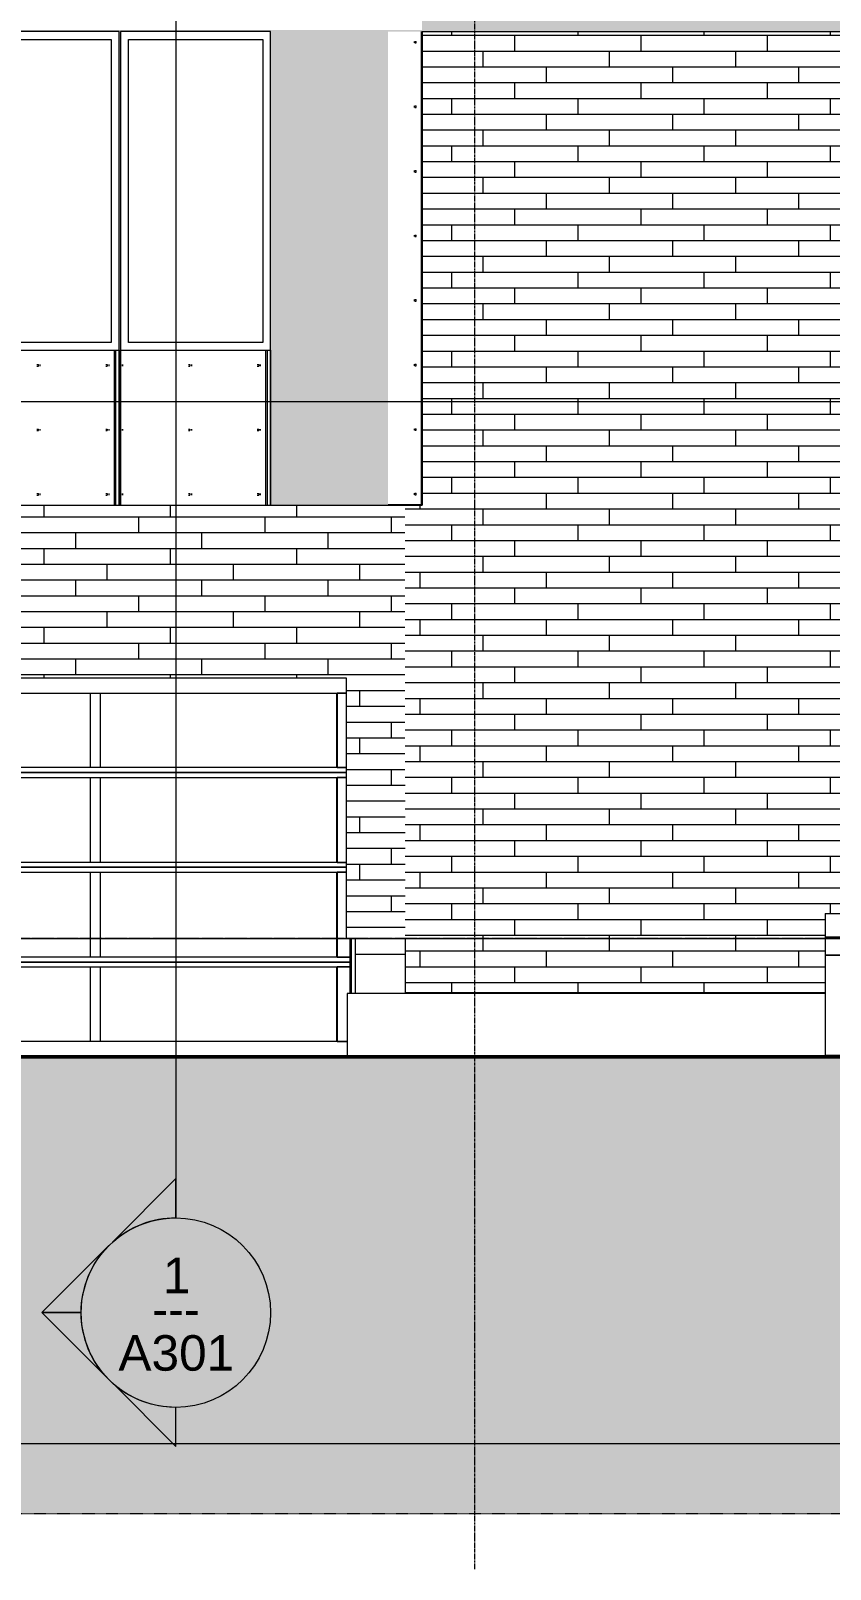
# Model space of a CAD drawing. Header units: inches. Extents: x 1747 to 7619, y -160 to 618.
# Drawn here: x 5556.5 to 5759.1, y -159.8 to 229.9 of the extents above; entities that cross this region are included whole.
import ezdxf

# ---------------------------------------------------------------- set-up
doc = ezdxf.new("R2010")
doc.units = ezdxf.units.IN
doc.header["$MEASUREMENT"] = 0
doc.linetypes.add('Aligning Line 1_8_', pattern=[0.25, 0.125, -0.125])
doc.linetypes.add('Grid Line 1_2_', pattern=[0.8749999999999999, 0.4999999999999999, -0.125, 0.125, -0.125])
for name, color, linetype, lineweight in [('0-4', 10, 'Continuous', 5), ('A-CLNG', 13, 'Continuous', 13), ('A-DOOR', 31, 'Continuous', 13), ('A-FLOR', 192, 'Continuous', 13), ('A-FLOR-LEVL-1', 51, 'Grid Line 1_2_', 9), ('A-GLAZ', 151, 'Continuous', 13), ('A-GLAZ-1', 151, 'Continuous', 9), ('A-WALL', 113, 'Continuous', 13), ('A-WALL-PATT-1', 111, 'Continuous', 9), ('C-TOPO', 7, 'Continuous', 9), ('C-TOPO-1', 250, 'Continuous', 50), ('E-LITE-EQPM', 33, 'Continuous', 9), ('G-ANNO-SYMB', 111, 'Aligning Line 1_8_', 9), ('G-ANNO-SYMB-2', 147, 'Aligning Line 1_8_', 9), ('G-ANNO-SYMB-3', 111, 'Continuous', 9), ('S-FNDN', 32, 'Continuous', 13), ('S-GRID-1', 1, 'Grid Line 1_2_', 9)]:
    doc.layers.add(name, color=color, linetype=linetype, lineweight=lineweight)
doc.styles.add('Arial', font='arial.ttf', dxfattribs={"height": 8.999999999999991})
doc.styles.add('Century Gothic', font='ufonts.com_century-gothic.ttf', dxfattribs={"height": 8.999999999999991})
pattern_1 = [(0, (7193.199735217579, 112.304), (-38.4, 120.375), [0.392, -38.007]), (0, (7193.199735217579, 112.696), (-38.4, 120.375), [0.392, -38.007]), (0, (7193.199735217579, 128.661), (-38.4, 120.375), [0.392, -38.007]), (0, (7193.199735217579, 129.053), (-38.4, 120.375), [0.392, -38.007]), (0, (7193.199735217579, 145.018), (-38.4, 120.375), [0.392, -38.007]), (0, (7193.199735217579, 145.411), (-38.4, 120.375), [0.392, -38.007]), (0, (7193.199735217579, 161.375), (-38.4, 120.375), [0.392, -38.007]), (0, (7193.199735217579, 161.768), (-38.4, 120.375), [0.392, -38.007]), (0, (7193.199735217579, 177.732), (-38.4, 120.375), [0.392, -38.007]), (0, (7193.199735217579, 178.125), (-38.4, 120.375), [0.392, -38.007]), (0, (7193.199735217579, 194.089), (-38.4, 120.375), [0.392, -38.007]), (0, (7193.199735217579, 194.482), (-38.4, 120.375), [0.392, -38.007]), (0, (7193.199735217579, 210.447), (-38.4, 120.375), [0.392, -38.007]), (0, (7193.199735217579, 210.839), (-38.4, 120.375), [0.392, -38.007]), (0, (7193.199735217579, 226.804), (-38.4, 120.375), [0.392, -38.007]), (0, (7193.199735217579, 227.196), (-38.4, 120.375), [0.392, -38.007]), (0, (7210.649735217579, 112.304), (-38.4, 120.375), [0.392, -38.007]), (0, (7210.649735217579, 112.696), (-38.4, 120.375), [0.392, -38.007]), (0, (7210.649735217579, 128.661), (-38.4, 120.375), [0.392, -38.007]), (0, (7210.649735217579, 129.053), (-38.4, 120.375), [0.392, -38.007]), (0, (7210.649735217579, 145.018), (-38.4, 120.375), [0.392, -38.007]), (0, (7210.649735217579, 145.411), (-38.4, 120.375), [0.392, -38.007]), (0, (7210.649735217579, 161.375), (-38.4, 120.375), [0.392, -38.007]), (0, (7210.649735217579, 161.768), (-38.4, 120.375), [0.392, -38.007]), (0, (7210.649735217579, 177.732), (-38.4, 120.375), [0.392, -38.007]), (0, (7210.649735217579, 178.125), (-38.4, 120.375), [0.392, -38.007]), (0, (7210.649735217579, 194.089), (-38.4, 120.375), [0.392, -38.007]), (0, (7210.649735217579, 194.482), (-38.4, 120.375), [0.392, -38.007]), (0, (7210.649735217579, 210.447), (-38.4, 120.375), [0.392, -38.007]), (0, (7210.649735217579, 210.839), (-38.4, 120.375), [0.392, -38.007]), (0, (7210.649735217579, 226.804), (-38.4, 120.375), [0.392, -38.007]), (0, (7210.649735217579, 227.196), (-38.4, 120.375), [0.392, -38.007]), (0, (7228.099735217578, 112.304), (-38.4, 120.375), [0.392, -38.007]), (0, (7228.099735217578, 112.696), (-38.4, 120.375), [0.392, -38.007]), (0, (7228.099735217578, 128.661), (-38.4, 120.375), [0.392, -38.007]), (0, (7228.099735217578, 129.053), (-38.4, 120.375), [0.392, -38.007]), (0, (7228.099735217578, 145.018), (-38.4, 120.375), [0.392, -38.007]), (0, (7228.099735217578, 145.411), (-38.4, 120.375), [0.392, -38.007]), (0, (7228.099735217578, 161.375), (-38.4, 120.375), [0.392, -38.007]), (0, (7228.099735217578, 161.768), (-38.4, 120.375), [0.392, -38.007]), (0, (7228.099735217578, 177.732), (-38.4, 120.375), [0.392, -38.007]), (0, (7228.099735217578, 178.125), (-38.4, 120.375), [0.392, -38.007]), (0, (7228.099735217578, 194.089), (-38.4, 120.375), [0.392, -38.007]), (0, (7228.099735217578, 194.482), (-38.4, 120.375), [0.392, -38.007]), (0, (7228.099735217578, 210.447), (-38.4, 120.375), [0.392, -38.007]), (0, (7228.099735217578, 210.839), (-38.4, 120.375), [0.392, -38.007]), (0, (7228.099735217578, 226.804), (-38.4, 120.375), [0.392, -38.007]), (0, (7228.099735217578, 227.196), (-38.4, 120.375), [0.392, -38.007]), (90, (7191.458735217579, 109.75), (-38.4, 2.351321854362918e-15), [120, -0.375]), (90, (7191.833735217579, 109.75), (-38.4, 2.351321854362918e-15), [120, -0.375]), (90, (7193.199735217579, 112.304), (-38.4, 2.351321854362918e-15), [0.392, -119.982]), (90, (7193.199735217579, 128.661), (-38.4, 2.351321854362918e-15), [0.392, -119.982]), (90, (7193.199735217579, 145.018), (-38.4, 2.351321854362918e-15), [0.392, -119.982]), (90, (7193.199735217579, 161.375), (-38.4, 2.351321854362918e-15), [0.392, -119.982]), (90, (7193.199735217579, 177.732), (-38.4, 2.351321854362918e-15), [0.392, -119.982]), (90, (7193.199735217579, 194.089), (-38.4, 2.351321854362918e-15), [0.392, -119.982]), (90, (7193.199735217579, 210.447), (-38.4, 2.351321854362918e-15), [0.392, -119.982]), (90, (7193.199735217579, 226.804), (-38.4, 2.351321854362918e-15), [0.392, -119.982]), (90, (7193.592735217579, 112.304), (-38.4, 2.351321854362918e-15), [0.392, -119.982]), (90, (7193.592735217579, 128.661), (-38.4, 2.351321854362918e-15), [0.392, -119.982]), (90, (7193.592735217579, 145.018), (-38.4, 2.351321854362918e-15), [0.392, -119.982]), (90, (7193.592735217579, 161.375), (-38.4, 2.351321854362918e-15), [0.392, -119.982]), (90, (7193.592735217579, 177.732), (-38.4, 2.351321854362918e-15), [0.392, -119.982]), (90, (7193.592735217579, 194.089), (-38.4, 2.351321854362918e-15), [0.392, -119.982]), (90, (7193.592735217579, 210.447), (-38.4, 2.351321854362918e-15), [0.392, -119.982]), (90, (7193.592735217579, 226.804), (-38.4, 2.351321854362918e-15), [0.392, -119.982]), (90, (7210.649735217579, 112.304), (-38.4, 2.351321854362918e-15), [0.392, -119.982]), (90, (7210.649735217579, 128.661), (-38.4, 2.351321854362918e-15), [0.392, -119.982]), (90, (7210.649735217579, 145.018), (-38.4, 2.351321854362918e-15), [0.392, -119.982]), (90, (7210.649735217579, 161.375), (-38.4, 2.351321854362918e-15), [0.392, -119.982]), (90, (7210.649735217579, 177.732), (-38.4, 2.351321854362918e-15), [0.392, -119.982]), (90, (7210.649735217579, 194.089), (-38.4, 2.351321854362918e-15), [0.392, -119.982]), (90, (7210.649735217579, 210.447), (-38.4, 2.351321854362918e-15), [0.392, -119.982]), (90, (7210.649735217579, 226.804), (-38.4, 2.351321854362918e-15), [0.392, -119.982]), (90, (7211.042735217578, 112.304), (-38.4, 2.351321854362918e-15), [0.392, -119.982]), (90, (7211.042735217578, 128.661), (-38.4, 2.351321854362918e-15), [0.392, -119.982]), (90, (7211.042735217578, 145.018), (-38.4, 2.351321854362918e-15), [0.392, -119.982]), (90, (7211.042735217578, 161.375), (-38.4, 2.351321854362918e-15), [0.392, -119.982]), (90, (7211.042735217578, 177.732), (-38.4, 2.351321854362918e-15), [0.392, -119.982]), (90, (7211.042735217578, 194.089), (-38.4, 2.351321854362918e-15), [0.392, -119.982]), (90, (7211.042735217578, 210.447), (-38.4, 2.351321854362918e-15), [0.392, -119.982]), (90, (7211.042735217578, 226.804), (-38.4, 2.351321854362918e-15), [0.392, -119.982]), (90, (7228.099735217578, 112.304), (-38.4, 2.351321854362918e-15), [0.392, -119.982]), (90, (7228.099735217578, 128.661), (-38.4, 2.351321854362918e-15), [0.392, -119.982]), (90, (7228.099735217578, 145.018), (-38.4, 2.351321854362918e-15), [0.392, -119.982]), (90, (7228.099735217578, 161.375), (-38.4, 2.351321854362918e-15), [0.392, -119.982]), (90, (7228.099735217578, 177.732), (-38.4, 2.351321854362918e-15), [0.392, -119.982]), (90, (7228.099735217578, 194.089), (-38.4, 2.351321854362918e-15), [0.392, -119.982]), (90, (7228.099735217578, 210.447), (-38.4, 2.351321854362918e-15), [0.392, -119.982]), (90, (7228.099735217578, 226.804), (-38.4, 2.351321854362918e-15), [0.392, -119.982]), (90, (7228.492735217578, 112.304), (-38.4, 2.351321854362918e-15), [0.392, -119.982]), (90, (7228.492735217578, 128.661), (-38.4, 2.351321854362918e-15), [0.392, -119.982]), (90, (7228.492735217578, 145.018), (-38.4, 2.351321854362918e-15), [0.392, -119.982]), (90, (7228.492735217578, 161.375), (-38.4, 2.351321854362918e-15), [0.392, -119.982]), (90, (7228.492735217578, 177.732), (-38.4, 2.351321854362918e-15), [0.392, -119.982]), (90, (7228.492735217578, 194.089), (-38.4, 2.351321854362918e-15), [0.392, -119.982]), (90, (7228.492735217578, 210.447), (-38.4, 2.351321854362918e-15), [0.392, -119.982]), (90, (7228.492735217578, 226.804), (-38.4, 2.351321854362918e-15), [0.392, -119.982]), (180, (7229.858735217578, 109.375), (-38.39999999999998, 120.375), [38.025, -0.375]), (180, (7229.858735217578, 109.75), (-38.39999999999998, 120.375), [38.025, -0.375])]

# ---------------------------------------------------------------- blocks, each defined once
blk = doc.blocks.new('CTR - 2nd Phase_rvt-2-BUILDING ELEVATION - NORTH')
at = {"layer": 'A-FLOR-LEVL-1'}
for p, q in [((-12558.48130051897, 135.9999999998733), (-9609.49031868943, 135.9999999998932)), ((-12558.48130051897, 0), (-9609.49031868943, 0)), ((-12558.48130051897, -30), (-9609.49031868943, -30)), ((-12558.48130051897, -128), (-9609.49031868943, -128))]:
    blk.add_line(p, q, dxfattribs=at)
blk = doc.blocks.new('CTR  - Topography_rvt-2-BUILDING ELEVATION - NORTH')
at = {"layer": 'C-TOPO'}
h = blk.add_hatch(dxfattribs=at)
h.set_pattern_fill('FP_44', color=256, style=0, pattern_type=2)
h.set_pattern_definition([(0, (12, 0), (24, 24), [24, -24]), (0, (12, 9), (24, 24), [24, -24]), (0, (12, 18), (24, 24), [24, -24]), (90, (15, 21), (-24, 24), [24, -24]), (90, (24, 21), (-24, 24), [24, -24]), (90, (33, 21), (-24, 24), [24, -24])])
h.paths.add_polyline_path([(-11081.58449779738, -145.9079970698573), (-9706.160706436009, -145.9079970698573), (-9706.160706436009, 4.736169178929116), (-9718.023401593191, 4.577014682502976), (-9757.957876130073, 2.291133192276788), (-9768.942452025285, 2.196965618348372), (-9792.274206436008, 0.09335960926193819), (-9800.810288611367, -1.142004064509251), (-9823.145366759049, -1.142004064514367), (-9826.283827800731, -1.517580826568292), (-9893.344252188172, -4.301857918633117), (-9896.520871825944, -5.013830954274794), (-9915.253331974283, -12.60905296567205), (-9950.417943576294, -20.49046721243974), (-9956.60994335542, -23.00106179769477), (-10060.09511346826, -17.5886446050124), (-10091.20641776954, -21.29239574453663), (-10136.72820643601, -22.07187798353402), (-10165.21549019286, -22.67245243392597), (-10281.96487933466, -24.60088612905588), (-10370.75591958813, -26.58891613290211), (-10412.86606299725, -26.71048327905612), (-10450.41084608333, -27.55111038568668), (-10486.94983204871, -27.59909520345422), (-10517.53678747535, -27.23650604497811), (-10524.96134144911, -27.23926980793476), (-10534.89299721585, -27.12153626249016), (-10585.34842131051, -27.5352488954154), (-10642.58937642445, -27.25994412709269), (-10678.14875627488, -26.98436988889466), (-10825.63620643601, -29.97129135009913), (-10890.22133143601, -30), (-12461.79270643601, -30), (-12461.79270643601, -145.9079970698573), (-11083.97670643601, -145.9079970698573)], flags=0)
at = {"layer": 'A-FLOR-LEVL-1'}
for p, q in [((-12558.48130051897, 0), (-9609.49031868943, 0)), ((-12558.48130051897, -128), (-9609.49031868943, -128))]:
    blk.add_line(p, q, dxfattribs=at)
at = {"layer": 'C-TOPO'}
for p, q in [((-11650.60839843634, -30), (-11637.82836913947, -30)), ((-11637.82836913947, -30), (-11549.79125976447, -30)), ((-11549.79125976447, -30), (-11543.52246093634, -30)), ((-11528.02441406134, -30), (-11543.52246093634, -30)), ((-11528.02441406134, -30), (-11517.18383788947, -30)), ((-11517.18383788947, -30), (-11493.25415038947, -30)), ((-11450.54003906135, -30), (-11493.25415038947, -30)), ((-11450.54003906135, -30), (-11369.97802734259, -30))]:
    blk.add_line(p, q, dxfattribs=at)
at = {"layer": 'C-TOPO-1'}
for p, q in [((-11637.82875708202, -30.00000000000011), (-11650.60886656369, -30.00000000000014)), ((-11549.79113814906, -30), (-11637.82875708202, -30.00000000000011)), ((-11543.52273650873, -30), (-11549.79113814906, -30)), ((-11528.02424968037, -30), (-11543.52273650873, -30)), ((-11517.18371518217, -30), (-11528.02424968037, -30)), ((-11493.25420634258, -30), (-11517.18371518217, -30)), ((-11450.54012199762, -30), (-11493.25420634258, -30)), ((-11369.97816538084, -30), (-11450.54012199762, -30))]:
    blk.add_line(p, q, dxfattribs=at)
at = {"layer": 'G-ANNO-SYMB-2'}
blk.add_line((-9742.879260107975, 3.462741797940045e-11), (-12461.792706436, 4.428693897164462e-11), dxfattribs=at)
blk = doc.blocks.new('CTR - 1st Phase - Common Walls_rvt-2-BUILDING ELEVATION - NORTH')
at = {"layer": 'A-FLOR-LEVL-1'}
for p, q in [((-12558.48130051897, 135.9999999998732), (-9609.49031868943, 135.9999999998932)), ((-12558.48130051897, 0), (-9609.49031868943, 0)), ((-12558.48130051897, -30), (-9609.49031868943, -30)), ((-12558.48130051897, -128), (-9609.49031868943, -128))]:
    blk.add_line(p, q, dxfattribs=at)
at = {"layer": 'G-ANNO-SYMB-2'}
blk.add_line((-9706.160706436, 3.449756028732896e-11), (-12461.792706436, 4.428753178746933e-11), dxfattribs=at)
blk = doc.blocks.new('_THE_ WINDOW _ DOOR - Window - 2nd Floor-2113388-BUILDING ELEVATION - NORTH')
at = {"layer": 'A-GLAZ-1'}
h = blk.add_hatch(dxfattribs=at)
h.set_pattern_fill('FP_41', color=256, style=0, pattern_type=2)
h.set_pattern_definition([(0, (-12046.236, 167.179), (-38.4, 120.375), [0.392, -38.007]), (0, (-12046.236, 167.571), (-38.4, 120.375), [0.392, -38.007]), (0, (-12046.236, 183.536), (-38.4, 120.375), [0.392, -38.007]), (0, (-12046.236, 183.928), (-38.4, 120.375), [0.392, -38.007]), (0, (-12046.236, 199.893), (-38.4, 120.375), [0.392, -38.007]), (0, (-12046.236, 200.286), (-38.4, 120.375), [0.392, -38.007]), (0, (-12046.236, 216.25), (-38.4, 120.375), [0.392, -38.007]), (0, (-12046.236, 216.643), (-38.4, 120.375), [0.392, -38.007]), (0, (-12046.236, 232.607), (-38.4, 120.375), [0.392, -38.007]), (0, (-12046.236, 233), (-38.4, 120.375), [0.392, -38.007]), (0, (-12046.236, 248.964), (-38.4, 120.375), [0.392, -38.007]), (0, (-12046.236, 249.357), (-38.4, 120.375), [0.392, -38.007]), (0, (-12046.236, 265.322), (-38.4, 120.375), [0.392, -38.007]), (0, (-12046.236, 265.714), (-38.4, 120.375), [0.392, -38.007]), (0, (-12046.236, 281.679), (-38.4, 120.375), [0.392, -38.007]), (0, (-12046.236, 282.071), (-38.4, 120.375), [0.392, -38.007]), (0, (-12028.786, 167.179), (-38.4, 120.375), [0.392, -38.007]), (0, (-12028.786, 167.571), (-38.4, 120.375), [0.392, -38.007]), (0, (-12028.786, 183.536), (-38.4, 120.375), [0.392, -38.007]), (0, (-12028.786, 183.928), (-38.4, 120.375), [0.392, -38.007]), (0, (-12028.786, 199.893), (-38.4, 120.375), [0.392, -38.007]), (0, (-12028.786, 200.286), (-38.4, 120.375), [0.392, -38.007]), (0, (-12028.786, 216.25), (-38.4, 120.375), [0.392, -38.007]), (0, (-12028.786, 216.643), (-38.4, 120.375), [0.392, -38.007]), (0, (-12028.786, 232.607), (-38.4, 120.375), [0.392, -38.007]), (0, (-12028.786, 233), (-38.4, 120.375), [0.392, -38.007]), (0, (-12028.786, 248.964), (-38.4, 120.375), [0.392, -38.007]), (0, (-12028.786, 249.357), (-38.4, 120.375), [0.392, -38.007]), (0, (-12028.786, 265.322), (-38.4, 120.375), [0.392, -38.007]), (0, (-12028.786, 265.714), (-38.4, 120.375), [0.392, -38.007]), (0, (-12028.786, 281.679), (-38.4, 120.375), [0.392, -38.007]), (0, (-12028.786, 282.071), (-38.4, 120.375), [0.392, -38.007]), (0, (-12011.336, 167.179), (-38.4, 120.375), [0.392, -38.007]), (0, (-12011.336, 167.571), (-38.4, 120.375), [0.392, -38.007]), (0, (-12011.336, 183.536), (-38.4, 120.375), [0.392, -38.007]), (0, (-12011.336, 183.928), (-38.4, 120.375), [0.392, -38.007]), (0, (-12011.336, 199.893), (-38.4, 120.375), [0.392, -38.007]), (0, (-12011.336, 200.286), (-38.4, 120.375), [0.392, -38.007]), (0, (-12011.336, 216.25), (-38.4, 120.375), [0.392, -38.007]), (0, (-12011.336, 216.643), (-38.4, 120.375), [0.392, -38.007]), (0, (-12011.336, 232.607), (-38.4, 120.375), [0.392, -38.007]), (0, (-12011.336, 233), (-38.4, 120.375), [0.392, -38.007]), (0, (-12011.336, 248.964), (-38.4, 120.375), [0.392, -38.007]), (0, (-12011.336, 249.357), (-38.4, 120.375), [0.392, -38.007]), (0, (-12011.336, 265.322), (-38.4, 120.375), [0.392, -38.007]), (0, (-12011.336, 265.714), (-38.4, 120.375), [0.392, -38.007]), (0, (-12011.336, 281.679), (-38.4, 120.375), [0.392, -38.007]), (0, (-12011.336, 282.071), (-38.4, 120.375), [0.392, -38.007]), (90, (-12047.977, 164.625), (-38.4, 2.351321854362918e-15), [120, -0.375]), (90, (-12047.602, 164.625), (-38.4, 2.351321854362918e-15), [120, -0.375]), (90, (-12046.236, 167.179), (-38.4, 2.351321854362918e-15), [0.392, -119.982]), (90, (-12046.236, 183.536), (-38.4, 2.351321854362918e-15), [0.392, -119.982]), (90, (-12046.236, 199.893), (-38.4, 2.351321854362918e-15), [0.392, -119.982]), (90, (-12046.236, 216.25), (-38.4, 2.351321854362918e-15), [0.392, -119.982]), (90, (-12046.236, 232.607), (-38.4, 2.351321854362918e-15), [0.392, -119.982]), (90, (-12046.236, 248.964), (-38.4, 2.351321854362918e-15), [0.392, -119.982]), (90, (-12046.236, 265.322), (-38.4, 2.351321854362918e-15), [0.392, -119.982]), (90, (-12046.236, 281.679), (-38.4, 2.351321854362918e-15), [0.392, -119.982]), (90, (-12045.843, 167.179), (-38.4, 2.351321854362918e-15), [0.392, -119.982]), (90, (-12045.843, 183.536), (-38.4, 2.351321854362918e-15), [0.392, -119.982]), (90, (-12045.843, 199.893), (-38.4, 2.351321854362918e-15), [0.392, -119.982]), (90, (-12045.843, 216.25), (-38.4, 2.351321854362918e-15), [0.392, -119.982]), (90, (-12045.843, 232.607), (-38.4, 2.351321854362918e-15), [0.392, -119.982]), (90, (-12045.843, 248.964), (-38.4, 2.351321854362918e-15), [0.392, -119.982]), (90, (-12045.843, 265.322), (-38.4, 2.351321854362918e-15), [0.392, -119.982]), (90, (-12045.843, 281.679), (-38.4, 2.351321854362918e-15), [0.392, -119.982]), (90, (-12028.786, 167.179), (-38.4, 2.351321854362918e-15), [0.392, -119.982]), (90, (-12028.786, 183.536), (-38.4, 2.351321854362918e-15), [0.392, -119.982]), (90, (-12028.786, 199.893), (-38.4, 2.351321854362918e-15), [0.392, -119.982]), (90, (-12028.786, 216.25), (-38.4, 2.351321854362918e-15), [0.392, -119.982]), (90, (-12028.786, 232.607), (-38.4, 2.351321854362918e-15), [0.392, -119.982]), (90, (-12028.786, 248.964), (-38.4, 2.351321854362918e-15), [0.392, -119.982]), (90, (-12028.786, 265.322), (-38.4, 2.351321854362918e-15), [0.392, -119.982]), (90, (-12028.786, 281.679), (-38.4, 2.351321854362918e-15), [0.392, -119.982]), (90, (-12028.393, 167.179), (-38.4, 2.351321854362918e-15), [0.392, -119.982]), (90, (-12028.393, 183.536), (-38.4, 2.351321854362918e-15), [0.392, -119.982]), (90, (-12028.393, 199.893), (-38.4, 2.351321854362918e-15), [0.392, -119.982]), (90, (-12028.393, 216.25), (-38.4, 2.351321854362918e-15), [0.392, -119.982]), (90, (-12028.393, 232.607), (-38.4, 2.351321854362918e-15), [0.392, -119.982]), (90, (-12028.393, 248.964), (-38.4, 2.351321854362918e-15), [0.392, -119.982]), (90, (-12028.393, 265.322), (-38.4, 2.351321854362918e-15), [0.392, -119.982]), (90, (-12028.393, 281.679), (-38.4, 2.351321854362918e-15), [0.392, -119.982]), (90, (-12011.336, 167.179), (-38.4, 2.351321854362918e-15), [0.392, -119.982]), (90, (-12011.336, 183.536), (-38.4, 2.351321854362918e-15), [0.392, -119.982]), (90, (-12011.336, 199.893), (-38.4, 2.351321854362918e-15), [0.392, -119.982]), (90, (-12011.336, 216.25), (-38.4, 2.351321854362918e-15), [0.392, -119.982]), (90, (-12011.336, 232.607), (-38.4, 2.351321854362918e-15), [0.392, -119.982]), (90, (-12011.336, 248.964), (-38.4, 2.351321854362918e-15), [0.392, -119.982]), (90, (-12011.336, 265.322), (-38.4, 2.351321854362918e-15), [0.392, -119.982]), (90, (-12011.336, 281.679), (-38.4, 2.351321854362918e-15), [0.392, -119.982]), (90, (-12010.943, 167.179), (-38.4, 2.351321854362918e-15), [0.392, -119.982]), (90, (-12010.943, 183.536), (-38.4, 2.351321854362918e-15), [0.392, -119.982]), (90, (-12010.943, 199.893), (-38.4, 2.351321854362918e-15), [0.392, -119.982]), (90, (-12010.943, 216.25), (-38.4, 2.351321854362918e-15), [0.392, -119.982]), (90, (-12010.943, 232.607), (-38.4, 2.351321854362918e-15), [0.392, -119.982]), (90, (-12010.943, 248.964), (-38.4, 2.351321854362918e-15), [0.392, -119.982]), (90, (-12010.943, 265.322), (-38.4, 2.351321854362918e-15), [0.392, -119.982]), (90, (-12010.943, 281.679), (-38.4, 2.351321854362918e-15), [0.392, -119.982]), (180, (-12009.577, 164.25), (-38.39999999999998, 120.375), [38.025, -0.375]), (180, (-12009.577, 164.625), (-38.39999999999998, 120.375), [38.025, -0.375])])
h.paths.add_polyline_path([(-12074.28195643601, 109.7499999999872), (-12047.97689610943, 109.7499999999872), (-12047.97689610943, 148.9999999999873), (-12086.00189610943, 148.9999999999873), (-12086.00189610943, 109.7499999999872)], flags=0)
at = {"layer": 'A-GLAZ'}
for p, q in [((-12047.97689610942, 229.7499999999872), (-12086.00189610942, 229.7499999999872)), ((-12086.00189610942, 229.7499999999872), (-12086.00189610942, 148.999999999987)), ((-12084.00189610942, 150.9999999999869), (-12084.00189610942, 227.7499999999872)), ((-12084.00189610942, 227.7499999999872), (-12049.97689610942, 227.7499999999872)), ((-12049.97689610942, 227.7499999999872), (-12049.97689610942, 150.9999999999869)), ((-12047.97689610942, 148.9999999999873), (-12047.97689610942, 229.7499999999872)), ((-12086.00189610942, 148.999999999987), (-12047.97689610942, 148.9999999999873)), ((-12086.00189610942, 148.9999999999873), (-12086.00189610942, 109.7499999999873)), ((-12049.97689610942, 150.9999999999869), (-12084.00189610942, 150.9999999999869)), ((-12047.97689610942, 109.7499999999873), (-12047.97689610942, 148.9999999999873)), ((-12086.00189610942, 109.7499999999873), (-12047.97689610942, 109.7499999999873))]:
    blk.add_line(p, q, dxfattribs=at)
blk = doc.blocks.new('Door-Sectional_Model3502_Comcl_Amarr - one-1908623-BUILDING ELEVATION - NORTH')
at = {"layer": 'A-DOOR'}
for p, q in [((-11757.41439610943, 62.12500000000036), (-11759.78939610943, 62.12500000000036)), ((-11759.78939610943, 62.12500000000075), (-11567.78939610943, 62.12500000000075)), ((-11757.41439610943, 43.25000000000144), (-11757.41439610943, 62.12500000000036)), ((-11697.37272944276, 62.12500000000124), (-11694.87272944276, 62.12500000000124)), ((-11697.37272944276, 62.12500000000124), (-11697.37272944276, 43.25000000000109)), ((-11694.87272944276, 62.12500000000124), (-11694.87272944276, 43.25000000000109)), ((-11632.70606277609, 62.12500000000147), (-11630.20606277609, 62.12500000000147)), ((-11632.70606277609, 62.12500000000147), (-11632.70606277609, 43.25000000000128)), ((-11630.20606277609, 62.12500000000147), (-11630.20606277609, 43.25000000000128)), ((-11570.16439610944, 43.24999999999905), (-11570.16439610944, 62.12499999999906)), ((-11567.78939610943, 62.12500000000075), (-11570.11791825734, 62.12500000000075)), ((-11570.11791825734, 62.12500000000075), (-11570.11791825734, 43.25000000000144)), ((-11759.78939610943, 43.25000000000144), (-11757.41439610943, 43.25000000000144)), ((-11567.78939610943, 43.25000000000145), (-11759.78939610943, 43.25000000000145)), ((-11694.87272944276, 43.25000000000109), (-11697.37272944276, 43.25000000000109)), ((-11630.20606277609, 43.25000000000128), (-11632.70606277609, 43.25000000000128)), ((-11570.11791825734, 43.25000000000144), (-11567.78939610943, 43.25000000000144)), ((-11759.78939610943, 41.99999999999758), (-11567.78939610943, 41.99999999999758)), ((-11567.78939610943, 42.00000000000363), (-11759.78939610943, 42.00000000000363)), ((-11757.41439610943, 40.75000000000617), (-11759.78939610943, 40.75000000000617)), ((-11759.78939610943, 40.75000000000656), (-11567.78939610943, 40.75000000000656)), ((-11757.41439610943, 19.25000000000706), (-11757.41439610943, 40.75000000000617)), ((-11697.37272944276, 40.75000000000705), (-11694.87272944276, 40.75000000000705)), ((-11697.37272944276, 40.75000000000705), (-11697.37272944276, 19.25000000000671)), ((-11694.87272944276, 40.75000000000705), (-11694.87272944276, 19.25000000000671)), ((-11632.70606277609, 40.75000000000728), (-11630.20606277609, 40.75000000000728)), ((-11632.70606277609, 40.75000000000728), (-11632.70606277609, 19.2500000000069)), ((-11630.20606277609, 40.75000000000728), (-11630.20606277609, 19.2500000000069)), ((-11570.16439610944, 19.25000000000468), (-11570.16439610944, 40.75000000000487)), ((-11567.78939610943, 40.75000000000656), (-11570.11791825734, 40.75000000000656)), ((-11570.11791825734, 40.75000000000656), (-11570.11791825734, 19.25000000000706)), ((-11759.78939610943, 19.25000000000706), (-11757.41439610943, 19.25000000000706)), ((-11567.78939610943, 19.25000000000706), (-11759.78939610943, 19.25000000000706)), ((-11759.78939610943, 18.00000000000319), (-11567.78939610943, 18.00000000000319)), ((-11567.78939610943, 18.00000000000101), (-11759.78939610943, 18.00000000000101)), ((-11757.41439610943, 16.75000000000354), (-11759.78939610943, 16.75000000000354)), ((-11759.78939610943, 16.75000000000394), (-11567.78939610943, 16.75000000000394)), ((-11757.41439610943, -4.749999999995562), (-11757.41439610943, 16.75000000000354)), ((-11694.87272944276, 19.25000000000671), (-11697.37272944276, 19.25000000000671)), ((-11697.37272944276, 16.75000000000442), (-11694.87272944276, 16.75000000000442)), ((-11697.37272944276, 16.75000000000442), (-11697.37272944276, -4.749999999995919)), ((-11694.87272944276, 16.75000000000442), (-11694.87272944276, -4.749999999995919)), ((-11630.20606277609, 19.2500000000069), (-11632.70606277609, 19.2500000000069)), ((-11632.70606277609, 16.75000000000465), (-11630.20606277609, 16.75000000000465)), ((-11632.70606277609, 16.75000000000465), (-11632.70606277609, -4.749999999995732)), ((-11630.20606277609, 16.75000000000465), (-11630.20606277609, -4.749999999995732)), ((-11570.16439610944, -4.749999999997949), (-11570.16439610944, 16.75000000000225)), ((-11570.11791825734, 19.25000000000706), (-11567.78939610943, 19.25000000000706)), ((-11567.78939610943, 16.75000000000394), (-11570.11791825734, 16.75000000000394)), ((-11570.11791825734, 16.75000000000394), (-11570.11791825734, -4.749999999995562)), ((-11566.50814610943, -14.00000000000275), (-11566.50814610943, 4.2632564145606e-14)), ((-11565.50814610943, 5.861977570020825e-14), (-11565.50814610943, -14.00000000000274)), ((-11566.78939610943, -4.749999999995562), (-11566.78939610943, -1.119104808822158e-13)), ((-11759.78939610943, -4.749999999995562), (-11757.41439610943, -4.749999999995562)), ((-11566.78939610943, -4.749999999995562), (-11759.78939610943, -4.749999999995562)), ((-11759.78939610943, -5.999999999999429), (-11566.78939610943, -5.999999999999429)), ((-11566.78939610943, -6.000000000001976), (-11759.78939610943, -6.000000000001976)), ((-11757.41439610943, -7.249999999999438), (-11759.78939610943, -7.249999999999438)), ((-11759.78939610943, -7.249999999999043), (-11566.78939610943, -7.249999999999043)), ((-11757.41439610943, -26.12499999999854), (-11757.41439610943, -7.249999999999438)), ((-11694.87272944276, -4.749999999995919), (-11697.37272944276, -4.749999999995919)), ((-11697.37272944276, -7.249999999998564), (-11694.87272944276, -7.249999999998564)), ((-11697.37272944276, -7.249999999998564), (-11697.37272944276, -26.12499999999891)), ((-11694.87272944276, -7.249999999998564), (-11694.87272944276, -26.12499999999891)), ((-11630.20606277609, -4.749999999995732), (-11632.70606277609, -4.749999999995732)), ((-11632.70606277609, -7.249999999998329), (-11630.20606277609, -7.249999999998329)), ((-11632.70606277609, -7.249999999998329), (-11632.70606277609, -26.12499999999871)), ((-11630.20606277609, -7.249999999998329), (-11630.20606277609, -26.12499999999871)), ((-11570.16439610944, -26.12500000000093), (-11570.16439610944, -7.250000000000733)), ((-11570.11791825734, -4.749999999995562), (-11566.78939610943, -4.749999999995562)), ((-11566.78939610943, -7.249999999999043), (-11570.11791825734, -7.249999999999043)), ((-11570.11791825734, -7.249999999999043), (-11570.11791825734, -26.12499999999854)), ((-11566.78939610943, -5.999999999999429), (-11566.78939610943, -4.749999999995562)), ((-11566.78939610943, -7.249999999999043), (-11566.78939610943, -6.000000000001976)), ((-11566.78939610943, -14.00000000000283), (-11566.78939610943, -7.249999999999043)), ((-11759.78939610943, -26.12499999999854), (-11757.41439610943, -26.12499999999854)), ((-11567.53939610951, -26.12499999999854), (-11759.78939610943, -26.12499999999854)), ((-11694.87272944276, -26.12499999999891), (-11697.37272944276, -26.12499999999891)), ((-11630.20606277609, -26.12499999999871), (-11632.70606277609, -26.12499999999871)), ((-11570.11791825734, -26.12499999999854), (-11567.53939610951, -26.12499999999854))]:
    blk.add_line(p, q, dxfattribs=at)
blk = doc.blocks.new('Pathway_Cooper_McGraw-Edison _BSC-BRC_Round - Pathway_Cooper_McGraw-Edison _BSC-BRC_Round-V40-BUILDING ELEVATION - NORTH')
at = {"layer": 'E-LITE-EQPM'}
for p, q in [((-12125.14779944524, 6.280721827450841), (-12125.14779944524, 0.2807218274505007)), ((-12125.14779944523, 6.280721827450766), (-12121.14779944523, 6.280721827450782)), ((-12121.14779944523, 6.280721827450782), (-12117.14779944523, 6.280721827450798)), ((-12117.14779944524, 0.2807218274505327), (-12117.14779944524, 6.280721827450873)), ((-12121.14779944523, 0.2807218274507725), (-12125.14779944523, 0.2807218274507565)), ((-12125.14779944524, 0.2807218274505007), (-12125.14779944524, -4.219278172549498)), ((-12125.14779944523, 0.2807218274507565), (-12121.14779944523, 0.2807218274507725)), ((-12117.14779944523, 0.2807218274507885), (-12121.14779944523, 0.2807218274507725)), ((-12121.14779944523, 0.2807218274507725), (-12117.14779944523, 0.2807218274507885)), ((-12117.14779944524, -4.219278172549125), (-12117.14779944524, 0.2807218274505327)), ((-12121.14779944523, -4.219278172549221), (-12125.14779944523, -4.219278172549237)), ((-12125.14779944524, -4.219278172549498), (-12125.14779944524, -29.71927817255052)), ((-12125.14779944523, -4.219278172549237), (-12121.14779944523, -4.219278172549221)), ((-12117.14779944523, -4.219278172549205), (-12121.14779944523, -4.219278172549221)), ((-12121.14779944523, -4.219278172549221), (-12117.14779944523, -4.219278172549205)), ((-12117.14779944524, -29.71927817255049), (-12117.14779944524, -4.219278172549125)), ((-12121.14779944523, -29.71927817255043), (-12125.14779944523, -29.71927817255045)), ((-12117.14779944523, -29.71927817255042), (-12121.14779944523, -29.71927817255043))]:
    blk.add_line(p, q, dxfattribs=at)
blk = doc.blocks.new('Section - Section Head - Filled-22785-BUILDING ELEVATION - NORTH')
at = {"layer": 'G-ANNO-SYMB-3'}
h = blk.add_hatch(color=256, dxfattribs=at)
edge = h.paths.add_edge_path(flags=0)
edge.add_line((-10162.08494075273, -76.96844196854248), (-10178.18939610936, -60.86398661190534))
edge.add_line((-10178.18939610936, -60.86398661190534), (-10178.18939610936, -70.77387651789589))
edge.add_arc((-10178.18939610936, -94.80511210885965), 24.03123559096389, 47.921604975376795, 90.0000000000004, ccw=False)
h = blk.add_hatch(color=256, dxfattribs=at)
edge = h.paths.add_edge_path(flags=0)
edge.add_arc((-10178.18939610936, -94.80511210885977), 23.99999999999986, -3.979039320256561e-13, 44.99999999999818, ccw=False)
edge.add_line((-10154.18939610936, -94.8051121088599), (-10144.24827061241, -94.80511210885999))
edge.add_line((-10144.24827061241, -94.80511210885999), (-10161.21883336089, -77.83454936038272))
h = blk.add_hatch(color=256, dxfattribs=at)
edge = h.paths.add_edge_path(flags=0)
edge.add_line((-10161.21883336089, -111.7756748573369), (-10144.24827061241, -94.80511210885996))
edge.add_line((-10144.24827061241, -94.80511210885996), (-10154.18939610936, -94.80511210885987))
edge.add_arc((-10178.18939610936, -94.80511210885952), 24.00000000000148, 314.99999999999966, 359.99999999999915, ccw=False)
h = blk.add_hatch(color=256, dxfattribs=at)
edge = h.paths.add_edge_path(flags=0)
edge.add_arc((-10178.18939610936, -94.80511210885983), 24.03123559096356, 269.99999999999943, 312.0783950246222, ccw=False)
edge.add_line((-10178.18939610936, -118.8363476998234), (-10178.18939610936, -128.746237605814))
edge.add_line((-10178.18939610936, -128.746237605814), (-10162.08494075273, -112.6417822491771))
for p, q in [((-10178.18939610936, -70.77387651789589), (-10178.18939610936, -60.86398661190534)), ((-10178.18939610936, -60.86398661190534), (-10162.08494075273, -76.96844196854248)), ((-10161.21883336089, -77.83454936038272), (-10144.24827061241, -94.80511210885999)), ((-10144.24827061241, -94.80511210885996), (-10161.21883336089, -111.7756748573369)), ((-10154.18939610936, -94.80511210885987), (-10144.24827061241, -94.80511210885996)), ((-10144.24827061241, -94.80511210885999), (-10154.18939610936, -94.8051121088599)), ((-10162.08494075273, -112.6417822491771), (-10178.18939610936, -128.746237605814)), ((-10178.18939610936, -128.746237605814), (-10178.18939610936, -118.8363476998234))]:
    blk.add_line(p, q, dxfattribs=at)
for centre, radius, start, end in [((-10178.18939610936, -94.83634769982345), 23.99999999999994, 89.9999999999999, 269.9999999999995), ((-10178.18939610936, -94.80511210885965), 24.03123559096389, 47.92160497537643, 90), ((-10178.18939610936, -94.83634769982345), 23.99999999999991, 269.9999999999994, 89.9999999999998), ((-10178.18939610936, -94.80511210885977), 23.99999999999986, 359.9999999999993, 44.99999999999788), ((-10178.18939610936, -94.80511210885952), 24.00000000000148, 314.9999999999993, 359.9999999999988), ((-10178.18939610936, -94.80511210885983), 24.03123559096356, 269.9999999999991, 312.0783950246218)]:
    blk.add_arc(centre, radius, start, end, dxfattribs=at)

msp = doc.modelspace()

# ---------------------------------------------------------------- hatches: boundary and pattern name
at = {"layer": 'A-WALL-PATT-1'}
h = msp.add_hatch(dxfattribs=at)
h.set_pattern_fill('FP_30', color=256, style=0, pattern_type=2)
h.set_pattern_definition(pattern_1)
h.paths.add_polyline_path([(5094.521339108162, 109.7499999999875), (5118.23383910815, 109.7499999999875), (5118.23383910815, 229.7499999999875), (5156.25883910815, 229.7499999999875), (5156.25883910815, 109.7499999999875), (5156.633839108148, 109.7499999999875), (5156.633839108148, 229.7499999999875), (5194.65883910815, 229.7499999999875), (5194.65883910815, 109.7499999999875), (5233.621339108162, 109.7499999999875), (5233.621339108162, 177.9999999999875), (5272.021339108151, 177.9999999999895), (5272.021339108151, 229.7499999999851), (5310.046339108152, 229.7499999999851), (5310.046339108152, 177.9999999999895), (5348.446339108161, 177.9999999999875), (5348.446339108161, 109.7499999999875), (5348.633839108164, 109.7499999999875), (5348.633839108164, 350.4999999999878), (5094.521339108162, 350.4999999999878), (5094.521339108162, 350.1249999999878), (5195.033839108159, 350.1249999999878), (5195.033839108159, 230.1249999999854), (5094.521339108162, 230.1249999999854), (5094.521339108162, 148.5015029301432)], flags=0)
h.paths.add_polyline_path([(7115.221339108177, 109.7499999999875), (7115.221339108177, 229.7499999999875), (7153.246339108178, 229.7499999999875), (7153.246339108178, 109.7499999999875), (7153.621339108178, 109.7499999999875), (7153.621339108178, 229.7499999999875), (7191.64633910818, 229.7499999999875), (7191.64633910818, 109.7499999999875), (7224.046339108218, 109.7499999999875), (7224.046339108218, 230.1249999999776), (7115.033839108159, 230.1249999999776), (7115.033839108159, 350.1249999999775), (7224.046339108218, 350.1249999999775), (7224.046339108218, 350.4999999999878), (7084.446339108899, 350.4999999999878), (7084.446339108899, 109.7499999999875)], flags=0)
h.paths.add_polyline_path([(6923.221339108175, 109.7499999999875), (6923.221339108175, 229.7499999999875), (6961.246339108176, 229.7499999999875), (6961.246339108176, 109.7499999999875), (6961.621339108167, 109.7499999999875), (6961.621339108167, 177.9999999999875), (7000.021339108176, 177.9999999999895), (7000.021339108176, 229.7499999999875), (7038.046339108176, 229.7499999999875), (7038.046339108176, 177.9999999999895), (7038.421339108178, 177.9999999999895), (7038.421339108178, 229.7499999999875), (7076.446339108055, 229.7500000002306), (7076.446339108055, 230.1249999999834), (6961.621339108056, 230.1249999999875), (6961.621339108056, 309.9999999999878), (6999.833839108176, 309.9999999999881), (6999.833839108176, 350.1249999999833), (7037.858839108178, 350.1249999999833), (7037.858839108178, 309.9999999999881), (7038.233839108179, 309.9999999999881), (7038.233839108179, 350.1249999999837), (7076.258839108177, 350.1249999999837), (7076.258839108177, 309.9999999999878), (7076.446339108055, 309.9999999999878), (7076.446339108901, 350.4999999999878), (6777.246339107773, 350.4999999999878), (6777.246339107773, 109.7499999999875), (6808.021339108174, 109.7499999999875), (6808.021339108174, 229.7499999999786), (6846.046339108174, 229.7499999999786), (6846.046339108174, 109.7499999999875), (6884.821339108174, 109.7499999999875), (6884.821339108174, 229.7499999999875), (6922.846339108175, 229.7499999999875), (6922.846339108175, 109.7499999999875)], flags=0)
h.paths.add_polyline_path([(5779.471339108153, 109.7499999999875), (5801.058839108666, 109.7499999999875), (5801.058839108666, 350.4999999999878), (5356.633839108163, 350.4999999999878), (5356.633839108163, 109.7499999999875), (5387.221339108153, 109.7499999999875), (5387.221339108153, 229.7499999999875), (5425.246339108153, 229.7499999999875), (5425.246339108153, 109.7499999999875), (5463.83383910816, 109.7499999999875), (5463.83383910816, 229.7499999999875), (5501.858839108161, 229.7499999999875), (5501.858839108161, 109.7499999999875), (5540.821339108155, 109.7499999999875), (5540.821339108155, 229.7499999999875), (5578.846339108157, 229.7499999999875), (5578.846339108157, 109.7499999999875), (5579.221339108157, 109.7499999999875), (5579.221339108157, 229.7499999999875), (5617.246339108156, 229.7499999999875), (5617.246339108156, 109.7499999999875), (5647.021339108152, 109.7499999999875), (5647.021339108152, 229.7499999999888), (5779.471339108153, 229.7499999999888), (5779.471339108153, 190.5600029301432)], flags=0)
h.paths.add_polyline_path([(5809.058839108664, 109.7499999999875), (5809.996339108158, 109.7499999999875), (5809.996339108158, 229.7499999999875), (5848.02133910816, 229.7499999999875), (5848.02133910816, 177.9999999999875), (5848.396339108158, 177.9999999999875), (5848.396339108158, 229.7499999999875), (5924.446339108159, 229.7499999999875), (5924.446339108159, 177.9999999999895), (5962.846339108175, 177.9999999999875), (5962.846339108175, 109.7499999999875), (5963.221339108148, 109.7499999999875), (5963.221339108148, 229.7499999999875), (6001.246339108149, 229.7499999999875), (6001.246339108149, 109.7499999999875), (6001.62133910816, 109.7499999999875), (6001.62133910816, 229.7499999999875), (6039.64633910816, 229.7499999999875), (6039.64633910816, 109.7499999999875), (6108.258839108163, 109.7499999999875), (6108.258839108163, 350.4999999999878), (5809.058839108664, 350.4999999999878), (5809.058839108664, 147.7945331701698)], flags=0)
h.paths.add_polyline_path([(6769.246339107774, 109.7499999999875), (6769.246339107774, 350.4999999999878), (6423.458839108176, 350.4999999999878), (6423.458839108176, 109.7499999999875), (6423.646339108182, 109.7499999999875), (6423.646339108182, 229.7499999999875), (6461.671339108181, 229.7499999999875), (6461.671339108181, 109.7499999999875), (6462.421339108141, 109.7499999999875), (6462.421339108141, 229.7499999999875), (6500.446339108143, 229.7499999999875), (6500.446339108143, 109.7499999999875), (6500.821339108168, 109.7499999999875), (6500.821339108168, 229.7499999999875), (6538.84633910817, 229.7499999999875), (6538.84633910817, 109.7499999999875), (6539.03383910817, 109.7499999999875), (6539.03383910817, 229.7499999999875), (6577.058839108171, 229.7499999999875), (6577.058839108171, 109.7499999999875), (6577.621339108171, 109.7499999999875), (6577.621339108171, 229.7499999999875), (6615.646339108171, 229.7499999999875), (6615.646339108171, 109.7499999999875), (6692.821339108172, 109.7499999999875), (6692.821339108172, 229.7499999999875), (6730.846339108173, 229.7499999999875), (6730.846339108173, 109.7499999999875)], flags=0)
h.paths.add_polyline_path([(6116.258839108161, 109.7499999999875), (6155.221339108162, 109.7499999999875), (6155.221339108162, 229.7499999999875), (6193.246339108164, 229.7499999999895), (6193.246339108164, 109.7499999999875), (6193.621339108175, 109.7499999999875), (6193.621339108175, 229.7499999999875), (6231.646339108176, 229.7499999999875), (6231.646339108176, 109.7499999999875), (6232.021339108138, 109.7499999999875), (6232.021339108138, 229.7499999999875), (6270.046339108139, 229.7499999999875), (6270.046339108139, 109.7499999999875), (6270.421339108163, 109.7499999999875), (6270.421339108163, 229.7499999999875), (6308.446339108166, 229.7499999999875), (6308.446339108166, 109.7499999999875), (6415.458839108178, 109.7499999999875), (6415.458839108178, 350.4999999999878), (6116.258839108161, 350.4999999999878), (6116.258839108161, 122.9819110966787)], flags=0)
h.paths.add_polyline_path([(6846.046339108174, 230.1249999999844), (6808.021339108174, 230.1249999999844), (6808.021339108174, 350.1249999999844), (6846.046339108174, 350.1249999999844), (6846.046339108174, 265.7499999999844)], flags=0)
h.paths.add_polyline_path([(6920.846339108175, 230.1249999999844), (6884.821339108175, 230.1249999999844), (6884.821339108175, 350.1249999999844), (6922.846339108175, 350.1249999999844), (6922.846339108175, 230.1249999999844)], flags=0)
h.paths.add_polyline_path([(6730.658839108175, 230.1249999999851), (6692.633839108172, 230.1249999999851), (6692.633839108172, 350.1249999999851), (6730.658839108173, 350.1249999999851), (6730.658839108173, 268.9999999999845)], flags=0)
h.paths.add_polyline_path([(6731.221339108168, 230.1249999999851), (6731.033839108173, 230.1249999999851), (6731.033839108173, 350.1249999999851), (6769.058839108173, 350.1249999999851), (6769.058839108173, 230.1249999999851), (6737.601026608125, 230.1249999999851)], flags=0)
h.paths.add_polyline_path([(6579.621339108171, 230.1249999999851), (6577.433839108171, 230.1249999999851), (6577.433839108171, 350.1249999999851), (6615.458839108171, 350.1249999999851), (6615.458839108171, 230.1249999999851)], flags=0)
h.paths.add_polyline_path([(6464.713028781569, 230.1249999999854), (6462.421339108168, 230.1249999999854), (6462.421339108168, 350.1249999999854), (6500.44633910817, 350.1249999999854), (6500.44633910817, 309.9999999999895), (6500.63383910817, 309.9999999999895), (6500.63383910817, 350.1249999999833), (6538.65883910817, 350.1249999999833), (6538.65883910817, 309.9999999999895), (6577.246339108178, 309.9999999999878), (6577.246339108178, 230.1249999999875), (6466.671339108178, 230.1249999999854)], flags=0)
h.paths.add_polyline_path([(6461.858839108168, 230.1249999999858), (6423.833839108169, 230.1249999999858), (6423.833839108169, 350.1249999999861), (6461.858839108168, 350.1249999999861), (6461.858839108168, 232.6185029301432)], flags=0)
h.paths.add_polyline_path([(6346.471339108166, 230.1249999999864), (6270.421339108167, 230.1249999999864), (6270.421339108167, 350.1249999999864), (6346.471339108164, 350.1249999999864), (6346.471339108164, 269.3749999999865)], flags=0)
h.paths.add_polyline_path([(6120.259028781567, 230.1249999999868), (6116.446339108161, 230.1249999999868), (6116.446339108161, 350.1249999999871), (6154.471339108162, 350.1249999999871), (6154.471339108162, 230.1249999999868)], flags=0)
h.paths.add_polyline_path([(6157.221339108162, 230.1249999999868), (6155.221339108164, 230.1249999999868), (6155.221339108164, 350.1249999999871), (6193.246339108166, 350.1249999999871), (6193.246339108166, 230.1249999999868), (6191.246339108162, 230.1249999999868)], flags=0)
h.paths.add_polyline_path([(6232.021339108165, 230.1249999999868), (6232.021339108165, 350.1249999999871), (6270.046339108165, 350.1249999999871), (6270.046339108165, 230.1249999999868), (6249.429278781568, 230.1249999999868)], flags=0)
h.paths.add_polyline_path([(6037.64633910816, 230.1249999999868), (6001.621339108162, 230.1249999999868), (6001.621339108162, 350.1249999999871), (6039.646339108162, 350.1249999999871), (6039.646339108162, 230.1249999999868)], flags=0)
h.paths.add_polyline_path([(5651.396339108167, 230.1249999999871), (5540.821339108157, 230.1249999999892), (5540.821339108157, 350.1249999999888), (5578.846339108157, 350.1249999999888), (5578.846339108157, 309.9999999999895), (5579.221339108157, 309.9999999999895), (5579.221339108157, 350.1249999999833), (5617.246339108156, 350.1249999999833), (5617.246339108156, 309.9999999999895), (5655.646339108165, 309.9999999999878), (5655.646339108151, 230.1249999999875), (5654.896339108716, 230.1249999999875)], flags=0)
h.paths.add_polyline_path([(6001.246339108164, 230.1249999999871), (5963.221339108162, 230.1249999999871), (5963.221339108162, 350.1249999999871), (6001.246339108162, 350.1249999999871), (6001.246339108162, 265.7499999999871)], flags=0)
h.paths.add_polyline_path([(5886.421339108158, 230.1249999999878), (5886.233839108161, 230.1249999999878), (5886.233839108161, 350.1249999999878), (5924.258839108161, 350.1249999999878), (5924.258839108161, 230.1249999999878), (5888.421339108158, 230.1249999999878)], flags=0)
h.paths.add_polyline_path([(5811.996339108156, 230.1249999999881), (5809.43383910816, 230.1249999999881), (5809.43383910816, 350.1249999999885), (5847.45883910816, 350.1249999999885), (5847.45883910816, 230.1249999999881)], flags=0)
h.paths.add_polyline_path([(5389.221339108151, 230.1249999999888), (5387.221339108153, 230.1249999999888), (5387.221339108153, 350.1249999999888), (5425.246339108156, 350.1249999999888), (5425.246339108156, 230.1249999999888), (5423.246339108151, 230.1249999999888)], flags=0)
h.paths.add_polyline_path([(5501.858839108161, 230.1249999999888), (5463.83383910816, 230.1249999999888), (5463.83383910816, 350.1249999999888), (5501.858839108161, 350.1249999999888), (5501.858839108161, 265.7499999999888)], flags=0)
h.paths.add_polyline_path([(5308.04633910815, 230.1249999999899), (5272.021339108154, 230.1249999999899), (5272.021339108154, 350.1249999999898), (5310.046339108152, 350.1249999999898), (5310.046339108152, 230.1249999999899)], flags=0)
h.paths.add_polyline_path([(5233.621339108151, 230.1249999999899), (5233.621339108151, 350.1249999999898), (5271.646339108151, 350.1249999999898), (5271.646339108151, 230.1249999999899), (5259.124028781567, 230.1249999999899)], flags=0)
h = msp.add_hatch(dxfattribs=at)
h.set_pattern_fill('FP_30', color=256, style=0, pattern_type=2)
h.set_pattern_definition(pattern_1)
h.paths.add_polyline_path([(5655.646339108154, 109.7499999999875), (5655.646339108151, 229.7499999999888), (5647.021339108152, 229.7499999999888), (5647.021339108152, 109.7499999999875)], flags=0)
h = msp.add_hatch(dxfattribs=at)
h.set_pattern_fill('FP_69', color=256, style=0, pattern_type=2)
h.set_pattern_definition([(0, (5775.158735217579, 0.8), (0, 4), []), (90, (5775.158735217579, 0.8), (-7.999999999999999, 8), [4, -28]), (90, (5791.158735217579, 4.8), (-7.999999999999999, 8), [4, -28])])
h.paths.add_polyline_path([(5651.333839108136, -13.74999999999977), (5757.816169712911, -13.74999999999977), (5757.816169712911, 6.280721827453362), (5765.816169712911, 6.280721827453362), (5765.816169712911, -13.74999999999977), (5769.246339108186, -13.74999999999977), (5769.246339108186, -3.999999999999772), (5771.346339108151, -3.960559569856968), (5771.316009022277, 10.5415918186718), (5771.196820055316, 10.71852640028135), (5771.121894738439, 10.92457108458507), (5771.096339108155, 11.36679744912294), (5771.121894738439, 35.36679744912293), (5771.196820055316, 35.572842133427), (5771.41332640626, 35.83483723640494), (5771.596339108153, 35.94452158847968), (5771.735078641173, 35.98331496499951), (5771.957599575131, 35.9833149650002), (5772.158084009083, 35.91538876658205), (5772.296823542103, 35.81956602198397), (5772.376669194044, 35.74977671503586), (5772.495858160992, 35.572842133427), (5772.570783477871, 35.36679744912293), (5772.596339108155, 35.14568426676669), (5772.570783477884, 10.92457108458507), (5772.495858160992, 10.7185264002793), (5772.346339108153, 10.44576387758536), (5772.346339108153, -3.999999999999772), (5775.158839108142, -3.960559569856968), (5775.158839108142, 109.6250000000002), (5771.596339108155, 109.6250000000002), (5771.596339108155, 109.7499999999875), (5770.846339108142, 109.7499999999875), (5770.846339108142, 229.7499999999888), (5655.646339108138, 229.7499999999888), (5655.646339108138, 109.7499999999875), (5654.896339108151, 109.7499999999875), (5654.896339108151, 109.6250000000002), (5651.333839108136, 109.6250000000002), (5651.333839108136, -9.217872069857092)], flags=0)
h = msp.add_hatch(dxfattribs=at)
h.set_pattern_fill('FP_47', color=256, style=0, pattern_type=2)
h.set_pattern_definition([(0, (5119.858735217578, -29.2), (0, 4), []), (90, (5119.858735217578, -29.2), (-7.999999999999999, 8), [4, -28]), (90, (5135.858735217578, -25.2), (-7.999999999999999, 8), [4, -28])])
h.paths.add_polyline_path([(5119.896339108036, 0), (5348.633839108157, 0), (5348.633839108164, 109.6250000000002), (5115.546339108125, 109.6250000000002), (5115.546339108125, 35.99999999999999), (5119.896339108036, 35.99999999999999), (5119.896339108036, 0.0140006437085276)], flags=0)
h.paths.add_polyline_path([(5420.586841281569, 0), (5444.446339108144, 0), (5444.446339108144, 66.00000000000067), (5636.446339108144, 66.00000000000067), (5636.446339108144, 0), (5651.333839108136, 0), (5651.291303393855, 109.6250000000002), (5356.633839108163, 109.6250000000002), (5356.633839108155, 6.280721827451997), (5362.046339108159, 6.280721827451997), (5362.046339108159, 0), (5377.246339108069, 0), (5377.246339108067, 58.00000000000045), (5417.246339108069, 58.00000000000045), (5417.246339108069, 0)], flags=0)
h.paths.add_polyline_path([(5133.967561220026, 0.5000000000227373), (5133.967561220026, 85.37500000002295), (5171.99256122003, 85.37500000002295), (5171.99256122003, 0.5000000000227373), (5140.717966281569, 0.5000000000227373)], flags=0)
h.paths.add_polyline_path([(5226.831466281568, 0.5000000000230783), (5194.84633910814, 0.5000000000230783), (5194.84633910814, 85.37500000002329), (5270.896339108142, 85.37500000002329), (5270.896339108142, 0.5000000000234194), (5237.595653781567, 0.5000000000234194)], flags=0)

# ---------------------------------------------------------------- linework, layer by layer
at = {"layer": 'A-CLNG'}
for q in [(5356.633839108172, 109.625), (5654.89633910816, 109.7499999999874)]:
    msp.add_line((5654.89633910816, 109.625), q, dxfattribs=at)
at = {"layer": 'A-FLOR'}
for p, q in [((5637.446339108152, -3.999999999999999), (5637.727589108152, -3.999999999999999)), ((5638.727589108152, -3.999999999999999), (5651.333839108143, -3.999999999999999)), ((5661.246339107991, -13.75000000000009), (5661.246339107991, -14))]:
    msp.add_line(p, q, dxfattribs=at)
at = {"layer": 'A-FLOR-LEVL-1'}
for p, q in [((4646.504434699207, 135.9999999999034), (7593.995416528149, 135.9999999999233)), ((4646.504434699207, 5.332440543106704e-27), (7593.995416528149, 5.33244054310667e-27)), ((4646.504434699207, -30), (7593.995416528149, -30)), ((4646.504434699207, -128), (7593.995416528149, -128))]:
    msp.add_line(p, q, dxfattribs=at)
at = {"layer": 'A-WALL'}
for p, q in [((5655.64633910816, 229.7499999999884), (5770.846339108166, 229.7499999999884)), ((5655.64633910816, 229.7499999999884), (5655.64633910816, 109.7499999999875)), ((5578.846339108164, 148.9999999999873), (5578.846339108164, 109.7499999999873)), ((5579.221339108164, 109.7499999999873), (5579.221339108164, 148.9999999999873)), ((5617.246339108166, 148.9999999999873), (5617.246339108166, 109.7499999999873)), ((5578.846339108164, 109.7499999999873), (5579.221339108164, 109.7499999999873)), ((5617.246339108166, 109.7499999999873), (5655.646339108162, 109.7499999999875)), ((5444.446339108154, 66.0000000000002), (5636.446339108154, 66.0000000000002)), ((5636.446339108155, 66.0000000000002), (5636.446339108155, 0)), ((5636.446339108155, 0), (5651.333839108147, 0)), ((5651.333839108147, 5.329070518200751e-15), (5651.333839108147, -13.75)), ((5651.333839108147, -13.75), (5757.816169712922, -13.75))]:
    msp.add_line(p, q, dxfattribs=at)
at = {"layer": 'G-ANNO-SYMB'}
for p, q in [((7498.075028781579, 3.449756028732896e-11), (4742.443028781578, 4.428753178746933e-11)), ((7497.995416528242, -145.8386732357346), (4742.443028781578, -145.8386732357249))]:
    msp.add_line(p, q, dxfattribs=at)
at = {"layer": 'G-ANNO-SYMB-3'}
msp.add_line((5593.246339108211, 467.2810495269948), (5593.246339108211, -70.8051121088598), dxfattribs=at)
at = {"layer": 'S-FNDN'}
for p, q in [((5757.816169712922, -14.00000000000295), (5636.69633910807, -14.00000000000295)), ((5636.69633910807, -14.00000000000295), (5636.69633910807, -30.00000000000002))]:
    msp.add_line(p, q, dxfattribs=at)
at = {"layer": 'S-GRID-1'}
msp.add_line((5669.046339108208, -159.8355747435264), (5669.046339108208, 470.5000000001494), dxfattribs=at)

# ---------------------------------------------------------------- block references
at = {"layer": '0-4'}
for name in ['CTR - 2nd Phase_rvt-2-BUILDING ELEVATION - NORTH', 'CTR - 1st Phase - Common Walls_rvt-2-BUILDING ELEVATION - NORTH', 'CTR  - Topography_rvt-2-BUILDING ELEVATION - NORTH']:
    msp.add_blockref(name, (17204.23573521758, 0), dxfattribs=at)
at = {"layer": 'A-DOOR'}
msp.add_blockref('Door-Sectional_Model3502_Comcl_Amarr - one-1908623-BUILDING ELEVATION - NORTH', (17204.23573521758, 0), dxfattribs=at)
at = {"layer": 'A-GLAZ'}
for p in [(17626.82323521758, 0), (17665.22323521759, 0)]:
    msp.add_blockref('_THE_ WINDOW _ DOOR - Window - 2nd Floor-2113388-BUILDING ELEVATION - NORTH', p, dxfattribs=at)
at = {"layer": 'E-LITE-EQPM'}
msp.add_blockref('Pathway_Cooper_McGraw-Edison _BSC-BRC_Round - Pathway_Cooper_McGraw-Edison _BSC-BRC_Round-V40-BUILDING ELEVATION - NORTH', (17882.96396915815, 0), dxfattribs=at)
at = {"layer": 'G-ANNO-SYMB-3', "extrusion": (0, 0, -1)}
msp.add_blockref('Section - Section Head - Filled-22785-BUILDING ELEVATION - NORTH', (4584.94305700115, 0), dxfattribs=at)

# ---------------------------------------------------------------- texts
at = {"layer": 'G-ANNO-SYMB-3', "char_height": 8.999999999999991, "attachment_point": 1}
for s, insert, width, style in [('1', (5589.925362632463, -80.89647564869186), 8.483999999999991, 'Arial'), ('---', (5587.274051545746, -89.40316856207768), 15.45299999999999, 'Century Gothic'), ('A301', (5578.681268144273, -100.5327198380246), 35.75399999999996, 'Arial')]:
    msp.add_mtext(s, dxfattribs=dict(at, insert=insert, width=width, style=style))

doc.saveas('drawing.dxf')
